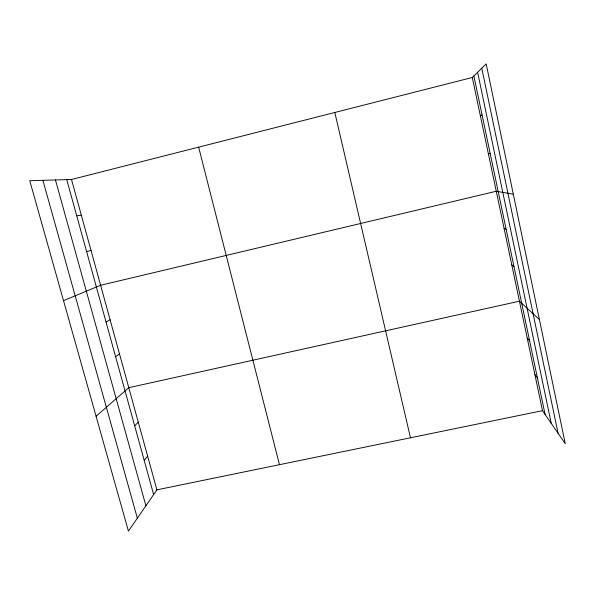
<?xml version="1.0" encoding="UTF-8"?>
<svg xmlns="http://www.w3.org/2000/svg" width="595" height="595" viewBox="0 0 595 595"><rect width="100%" height="100%" fill="white"/><g stroke="black" fill="none" stroke-linecap="round" stroke-linejoin="round"><path stroke-width="0.89" d="M542.499 410.669L156.901 489.849L128.423 531.112L29.75 180.709L71.504 179.497L472.304 77.484L486.182 63.888L565.25 443.706L542.499 410.669L472.304 77.484M144.221 460.411L147.634 456.164M134.693 425.871L138.263 422.108M96.085 416.262L128.788 387.687L519.435 301.196L539.397 319.522M115.601 356.68L119.498 353.913M106.044 322.044L110.105 319.775M480.381 115.846L482.076 114.947M63.524 300.646L100.607 285.273L496.267 191.255L513.307 194.208M86.61 251.626L91.013 250.398M488.376 153.763L490.183 153.495M76.74 215.829L81.314 215.137M504.077 228.316L506.122 229.246M511.797 264.961L513.954 266.471M527.207 338.101L529.587 340.757M534.898 374.59L537.382 377.803M42.9 180.33L137.356 518.178M55.447 179.965L145.909 505.78M71.504 179.497L156.901 489.849M66.752 179.638L153.644 494.571M198.648 147.136L279.464 464.68M334.814 112.477L410.476 437.779M473.865 75.952L545.087 414.425M481.786 68.194L558.08 433.294M477.614 72.285L551.245 423.365"/></g></svg>
